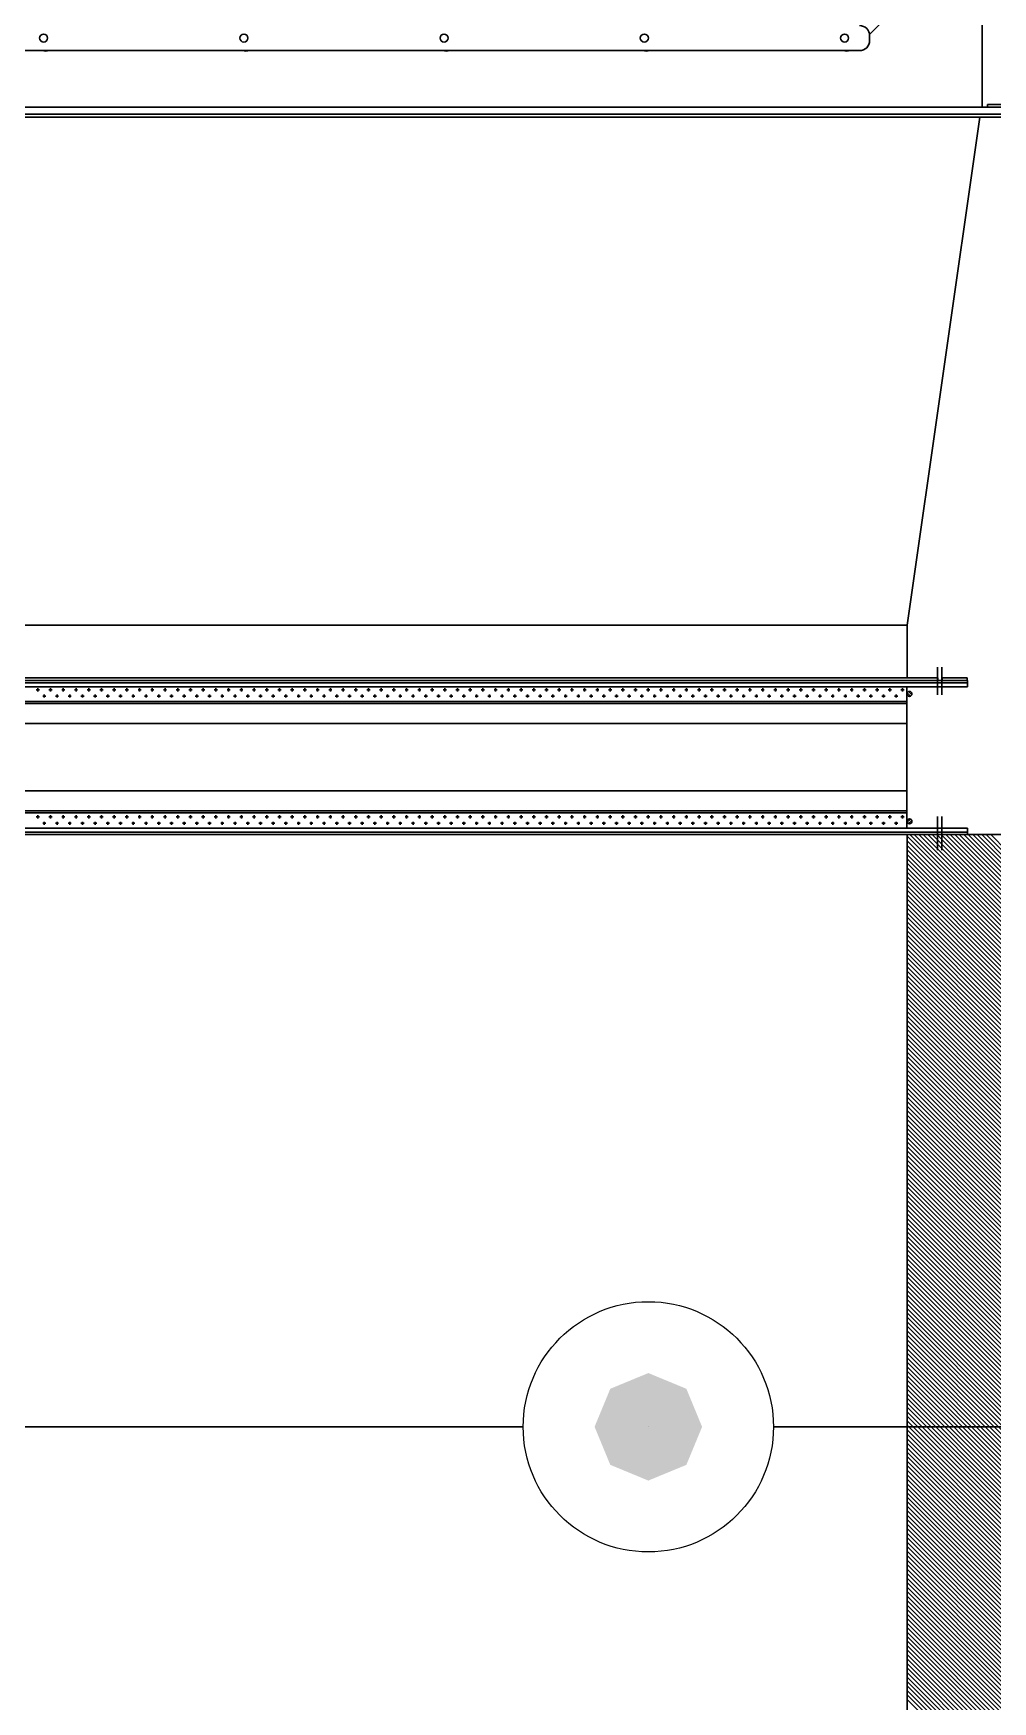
# Model space of a CAD drawing. Header units: millimetres. Extents: x -379292 to 1221486, y 92049 to 447512.
# Drawn here: x 372813 to 373771, y 212326 to 213993 of the extents above; entities that cross this region are included whole.
import ezdxf
from ezdxf.enums import TextEntityAlignment as Align

# ---------------------------------------------------------------- set-up
doc = ezdxf.new("R2010")
doc.units = ezdxf.units.MM
for name, color, linetype in [('-M-YNGN-SPR-YUK', 7, 'Continuous'), ('-M-YNGN-ZON4-SPR-', 7, 'Continuous'), ('05_WALL', 3, 'Continuous')]:
    doc.layers.add(name, color=color, linetype=linetype)
for name, color, linetype, lineweight in [('-M-YNGN-ZON4', 3, 'SP', 30), ('_Systemair', 3, 'Continuous', 30), ('_Systemair Ventilation Equipments', 7, 'Continuous', 30)]:
    doc.layers.add(name, color=color, linetype=linetype, lineweight=lineweight)
doc.styles.add('CIZGI', font='tahoma.ttf', dxfattribs={"width": 0.8, "oblique": 20})
doc.styles.add('SPR-NOT', font='romans.shx')
doc.linetypes.add('SP', pattern='A,2,-0.1,["SP",CIZGI,S=0.14,R=0.2,X=0,Y=-0.07],-0.255', length=2.355)

# ---------------------------------------------------------------- blocks, each defined once
blk = doc.blocks.new('GFL 1250')
at = {"layer": '_Systemair Ventilation Equipments', "color": 8}
for p, q in [((12063.17, 3614.68), (12063.17, 3745.78)), ((12063.42, 3614.68), (12063.42, 3745.78)), ((12057.92, 3617.73), (12057.92, 3742.73)), ((12063.22, 3617.73), (12057.92, 3617.73)), ((12063.42, 3614.68), (12063.17, 3614.68)), ((12063.17, 3611.73), (12063.17, 3614.23)), ((12063.42, 3614.23), (12063.17, 3614.23)), ((12063.42, 3611.73), (12063.42, 3614.23)), ((12063.42, 3611.73), (12063.17, 3611.73)), ((12063.42, 3611.73), (12063.17, 3611.73))]:
    blk.add_line(p, q, dxfattribs=at)
blk = doc.blocks.new('RSA 1250')
at = {"layer": '_Systemair Ventilation Equipments', "color": 8}
for p, q in [((12103.56, 3752.73), (12103.56, 3607.73)), ((12103.56, 3607.73), (12103.56, 3617.73)), ((12103.56, 3617.73), (12228.56, 3617.73)), ((12113.74, 3607.73), (12103.74, 3617.73)), ((12114.19, 3607.73), (12104.19, 3617.73)), ((12114.64, 3607.73), (12104.64, 3617.73)), ((12115.09, 3607.73), (12105.09, 3617.73)), ((12115.54, 3607.73), (12105.54, 3617.73)), ((12115.99, 3607.73), (12105.99, 3617.73)), ((12116.43, 3607.73), (12106.43, 3617.73)), ((12116.88, 3607.73), (12106.88, 3617.73)), ((12117.33, 3607.73), (12107.33, 3617.73)), ((12117.78, 3607.73), (12107.78, 3617.73)), ((12118.23, 3607.73), (12108.23, 3617.73)), ((12118.68, 3607.73), (12108.68, 3617.73)), ((12119.13, 3607.73), (12109.13, 3617.73)), ((12119.58, 3607.73), (12109.58, 3617.73)), ((12120.03, 3607.73), (12110.03, 3617.73)), ((12120.48, 3607.73), (12110.48, 3617.73)), ((12120.92, 3607.73), (12110.92, 3617.73)), ((12121.37, 3607.73), (12111.37, 3617.73)), ((12121.82, 3607.73), (12111.82, 3617.73)), ((12122.27, 3607.73), (12112.27, 3617.73)), ((12122.72, 3607.73), (12112.72, 3617.73)), ((12123.17, 3607.73), (12113.17, 3617.73)), ((12123.62, 3607.73), (12113.62, 3617.73)), ((12124.07, 3607.73), (12114.07, 3617.73)), ((12124.52, 3607.73), (12114.52, 3617.73)), ((12124.97, 3607.73), (12114.97, 3617.73)), ((12125.41, 3607.73), (12115.41, 3617.73)), ((12125.86, 3607.73), (12115.86, 3617.73)), ((12126.31, 3607.73), (12116.31, 3617.73)), ((12126.76, 3607.73), (12116.76, 3617.73)), ((12127.21, 3607.73), (12117.21, 3617.73)), ((12127.66, 3607.73), (12117.66, 3617.73)), ((12128.11, 3607.73), (12118.11, 3617.73)), ((12128.56, 3607.73), (12118.56, 3617.73)), ((12129.01, 3607.73), (12119.01, 3617.73)), ((12129.46, 3607.73), (12119.46, 3617.73)), ((12129.9, 3607.73), (12119.9, 3617.73)), ((12130.35, 3607.73), (12120.35, 3617.73)), ((12130.8, 3607.73), (12120.8, 3617.73)), ((12131.25, 3607.73), (12121.25, 3617.73)), ((12131.7, 3607.73), (12121.7, 3617.73)), ((12132.15, 3607.73), (12122.15, 3617.73)), ((12132.6, 3607.73), (12122.6, 3617.73)), ((12133.05, 3607.73), (12123.05, 3617.73)), ((12133.5, 3607.73), (12123.5, 3617.73)), ((12133.95, 3607.73), (12123.95, 3617.73)), ((12134.39, 3607.73), (12124.39, 3617.73)), ((12134.84, 3607.73), (12124.84, 3617.73)), ((12135.29, 3607.73), (12125.29, 3617.73)), ((12135.74, 3607.73), (12125.74, 3617.73)), ((12136.19, 3607.73), (12126.19, 3617.73)), ((12136.64, 3607.73), (12126.64, 3617.73)), ((12137.09, 3607.73), (12127.09, 3617.73)), ((12137.54, 3607.73), (12127.54, 3617.73)), ((12137.99, 3607.73), (12127.99, 3617.73)), ((12138.44, 3607.73), (12128.44, 3617.73)), ((12138.88, 3607.73), (12128.88, 3617.73)), ((12139.33, 3607.73), (12129.33, 3617.73)), ((12139.78, 3607.73), (12129.78, 3617.73)), ((12140.23, 3607.73), (12130.23, 3617.73)), ((12140.68, 3607.73), (12130.68, 3617.73)), ((12141.13, 3607.73), (12131.13, 3617.73)), ((12141.58, 3607.73), (12131.58, 3617.73)), ((12142.03, 3607.73), (12132.03, 3617.73)), ((12142.48, 3607.73), (12132.48, 3617.73)), ((12142.93, 3607.73), (12132.93, 3617.73)), ((12143.37, 3607.73), (12133.37, 3617.73)), ((12143.82, 3607.73), (12133.82, 3617.73)), ((12144.27, 3607.73), (12134.27, 3617.73)), ((12144.72, 3607.73), (12134.72, 3617.73)), ((12145.17, 3607.73), (12135.17, 3617.73)), ((12145.62, 3607.73), (12135.62, 3617.73)), ((12146.07, 3607.73), (12136.07, 3617.73)), ((12146.52, 3607.73), (12136.52, 3617.73)), ((12146.97, 3607.73), (12136.97, 3617.73)), ((12147.42, 3607.73), (12137.42, 3617.73)), ((12147.87, 3607.73), (12137.87, 3617.73)), ((12148.31, 3607.73), (12138.31, 3617.73)), ((12148.76, 3607.73), (12138.76, 3617.73)), ((12149.21, 3607.73), (12139.21, 3617.73)), ((12149.66, 3607.73), (12139.66, 3617.73)), ((12150.11, 3607.73), (12140.11, 3617.73)), ((12150.56, 3607.73), (12140.56, 3617.73)), ((12151.01, 3607.73), (12141.01, 3617.73)), ((12151.46, 3607.73), (12141.46, 3617.73)), ((12151.91, 3607.73), (12141.91, 3617.73)), ((12152.36, 3607.73), (12142.36, 3617.73)), ((12152.8, 3607.73), (12142.8, 3617.73)), ((12153.25, 3607.73), (12143.25, 3617.73)), ((12153.7, 3607.73), (12143.7, 3617.73)), ((12154.15, 3607.73), (12144.15, 3617.73)), ((12154.6, 3607.73), (12144.6, 3617.73)), ((12155.05, 3607.73), (12145.05, 3617.73)), ((12155.5, 3607.73), (12145.5, 3617.73)), ((12155.95, 3607.73), (12145.95, 3617.73)), ((12156.4, 3607.73), (12146.4, 3617.73)), ((12156.85, 3607.73), (12146.85, 3617.73)), ((12157.29, 3607.73), (12147.29, 3617.73)), ((12157.74, 3607.73), (12147.74, 3617.73)), ((12158.19, 3607.73), (12148.19, 3617.73)), ((12158.64, 3607.73), (12148.64, 3617.73)), ((12159.09, 3607.73), (12149.09, 3617.73)), ((12159.54, 3607.73), (12149.54, 3617.73)), ((12159.99, 3607.73), (12149.99, 3617.73)), ((12160.44, 3607.73), (12150.44, 3617.73)), ((12160.89, 3607.73), (12150.89, 3617.73)), ((12161.34, 3607.73), (12151.34, 3617.73)), ((12161.78, 3607.73), (12151.78, 3617.73)), ((12162.23, 3607.73), (12152.23, 3617.73)), ((12162.68, 3607.73), (12152.68, 3617.73)), ((12163.13, 3607.73), (12153.13, 3617.73)), ((12163.58, 3607.73), (12153.58, 3617.73)), ((12164.03, 3607.73), (12154.03, 3617.73)), ((12164.48, 3607.73), (12154.48, 3617.73)), ((12164.93, 3607.73), (12154.93, 3617.73)), ((12165.38, 3607.73), (12155.38, 3617.73)), ((12165.83, 3607.73), (12155.83, 3617.73)), ((12166.27, 3607.73), (12156.27, 3617.73)), ((12166.72, 3607.73), (12156.72, 3617.73)), ((12167.17, 3607.73), (12157.17, 3617.73)), ((12167.62, 3607.73), (12157.62, 3617.73)), ((12168.07, 3607.73), (12158.07, 3617.73)), ((12168.52, 3607.73), (12158.52, 3617.73)), ((12168.97, 3607.73), (12158.97, 3617.73)), ((12169.42, 3607.73), (12159.42, 3617.73)), ((12169.87, 3607.73), (12159.87, 3617.73)), ((12170.32, 3607.73), (12160.32, 3617.73)), ((12170.76, 3607.73), (12160.76, 3617.73)), ((12171.21, 3607.73), (12161.21, 3617.73)), ((12171.66, 3607.73), (12161.66, 3617.73)), ((12172.11, 3607.73), (12162.11, 3617.73)), ((12172.56, 3607.73), (12162.56, 3617.73)), ((12173.01, 3607.73), (12163.01, 3617.73)), ((12173.46, 3607.73), (12163.46, 3617.73)), ((12173.91, 3607.73), (12163.91, 3617.73)), ((12174.36, 3607.73), (12164.36, 3617.73)), ((12174.81, 3607.73), (12164.81, 3617.73)), ((12175.25, 3607.73), (12165.25, 3617.73)), ((12175.7, 3607.73), (12165.7, 3617.73)), ((12176.15, 3607.73), (12166.15, 3617.73)), ((12176.6, 3607.73), (12166.6, 3617.73)), ((12177.05, 3607.73), (12167.05, 3617.73)), ((12177.5, 3607.73), (12167.5, 3617.73)), ((12177.95, 3607.73), (12167.95, 3617.73)), ((12178.4, 3607.73), (12168.4, 3617.73)), ((12178.85, 3607.73), (12168.85, 3617.73)), ((12179.3, 3607.73), (12169.3, 3617.73)), ((12179.74, 3607.73), (12169.74, 3617.73)), ((12180.19, 3607.73), (12170.19, 3617.73)), ((12180.64, 3607.73), (12170.64, 3617.73)), ((12181.09, 3607.73), (12171.09, 3617.73)), ((12181.54, 3607.73), (12171.54, 3617.73)), ((12181.99, 3607.73), (12171.99, 3617.73)), ((12182.44, 3607.73), (12172.44, 3617.73)), ((12182.89, 3607.73), (12172.89, 3617.73)), ((12183.34, 3607.73), (12173.34, 3617.73)), ((12183.79, 3607.73), (12173.79, 3617.73)), ((12184.24, 3607.73), (12174.24, 3617.73)), ((12184.68, 3607.73), (12174.68, 3617.73)), ((12185.13, 3607.73), (12175.13, 3617.73)), ((12185.58, 3607.73), (12175.58, 3617.73)), ((12186.03, 3607.73), (12176.03, 3617.73)), ((12186.48, 3607.73), (12176.48, 3617.73)), ((12186.93, 3607.73), (12176.93, 3617.73)), ((12187.38, 3607.73), (12177.38, 3617.73)), ((12187.83, 3607.73), (12177.83, 3617.73)), ((12188.28, 3607.73), (12178.28, 3617.73)), ((12188.73, 3607.73), (12178.73, 3617.73)), ((12189.17, 3607.73), (12179.17, 3617.73)), ((12189.62, 3607.73), (12179.62, 3617.73)), ((12190.07, 3607.73), (12180.07, 3617.73)), ((12190.52, 3607.73), (12180.52, 3617.73)), ((12190.97, 3607.73), (12180.97, 3617.73)), ((12191.42, 3607.73), (12181.42, 3617.73)), ((12191.87, 3607.73), (12181.87, 3617.73)), ((12192.32, 3607.73), (12182.32, 3617.73)), ((12192.77, 3607.73), (12182.77, 3617.73)), ((12193.22, 3607.73), (12183.22, 3617.73)), ((12193.66, 3607.73), (12183.66, 3617.73)), ((12194.11, 3607.73), (12184.11, 3617.73)), ((12194.56, 3607.73), (12184.56, 3617.73)), ((12195.01, 3607.73), (12185.01, 3617.73)), ((12195.46, 3607.73), (12185.46, 3617.73)), ((12195.91, 3607.73), (12185.91, 3617.73)), ((12196.36, 3607.73), (12186.36, 3617.73)), ((12196.81, 3607.73), (12186.81, 3617.73)), ((12197.26, 3607.73), (12187.26, 3617.73)), ((12197.71, 3607.73), (12187.71, 3617.73)), ((12198.15, 3607.73), (12188.15, 3617.73)), ((12198.6, 3607.73), (12188.6, 3617.73)), ((12199.05, 3607.73), (12189.05, 3617.73)), ((12199.5, 3607.73), (12189.5, 3617.73)), ((12199.95, 3607.73), (12189.95, 3617.73)), ((12113.29, 3607.73), (12103.56, 3617.47)), ((12112.84, 3607.73), (12103.56, 3617.02)), ((12112.39, 3607.73), (12103.56, 3616.57)), ((12111.94, 3607.73), (12103.56, 3616.12)), ((12111.5, 3607.73), (12103.56, 3615.67)), ((12111.05, 3607.73), (12103.56, 3615.22)), ((12110.6, 3607.73), (12103.56, 3614.77)), ((12110.15, 3607.73), (12103.56, 3614.32)), ((12109.7, 3607.73), (12103.56, 3613.87)), ((12109.25, 3607.73), (12103.56, 3613.42)), ((12108.8, 3607.73), (12103.56, 3612.98)), ((12108.35, 3607.73), (12103.56, 3612.53)), ((12107.9, 3607.73), (12103.56, 3612.08)), ((12107.45, 3607.73), (12103.56, 3611.63)), ((12107, 3607.73), (12103.56, 3611.18)), ((12106.56, 3607.73), (12103.56, 3610.73)), ((12106.11, 3607.73), (12103.56, 3610.28)), ((12105.66, 3607.73), (12103.56, 3609.83)), ((12105.21, 3607.73), (12103.56, 3609.38))]:
    blk.add_line(p, q, dxfattribs=at)
blk = doc.blocks.new('EVH 1250')
at = {"layer": '_Systemair Ventilation Equipments', "color": 8}
for p, q in [((12307.23, 3748.71), (12307.23, 3611.71)), ((12307.48, 3748.71), (12307.48, 3611.71)), ((12307.88, 3611.71), (12307.88, 3748.71)), ((12321.98, 3611.71), (12321.98, 3748.71)), ((12322.38, 3748.71), (12322.38, 3611.71)), ((12322.63, 3748.71), (12322.63, 3611.71)), ((12309.35, 3617.75), (12309.35, 3742.75)), ((12309.55, 3617.75), (12309.55, 3742.75)), ((12311.55, 3617.75), (12311.55, 3742.75)), ((12318.28, 3617.75), (12318.28, 3742.75)), ((12320.28, 3617.75), (12320.28, 3742.75)), ((12320.48, 3617.75), (12320.48, 3742.75)), ((12308.01, 3704.55), (12308.33, 3704.55)), ((12308.17, 3704.39), (12308.17, 3704.71)), ((12309.28, 3704.55), (12309.32, 3704.55)), ((12320.71, 3704.55), (12321.03, 3704.55)), ((12320.87, 3704.39), (12320.87, 3704.71)), ((12321.98, 3704.55), (12321.99, 3704.55)), ((12308.01, 3703.28), (12308.33, 3703.28)), ((12308.17, 3703.12), (12308.17, 3703.44)), ((12308.65, 3703.91), (12308.96, 3703.91)), ((12308.65, 3702.64), (12308.96, 3702.64)), ((12308.81, 3703.75), (12308.81, 3704.07)), ((12308.81, 3702.48), (12308.81, 3702.8)), ((12309.28, 3703.28), (12309.32, 3703.28)), ((12320.71, 3703.28), (12321.03, 3703.28)), ((12320.87, 3703.12), (12320.87, 3703.44)), ((12321.35, 3703.91), (12321.66, 3703.91)), ((12321.35, 3702.64), (12321.66, 3702.64)), ((12321.51, 3703.75), (12321.51, 3704.07)), ((12321.51, 3702.48), (12321.51, 3702.8)), ((12321.98, 3703.28), (12321.99, 3703.28)), ((12308.01, 3702.01), (12308.33, 3702.01)), ((12308.17, 3701.85), (12308.17, 3702.17)), ((12308.17, 3700.58), (12308.17, 3700.9)), ((12308.65, 3701.37), (12308.96, 3701.37)), ((12308.81, 3701.21), (12308.81, 3701.53)), ((12309.28, 3702.01), (12309.32, 3702.01)), ((12320.71, 3702.01), (12321.03, 3702.01)), ((12320.87, 3701.85), (12320.87, 3702.17)), ((12320.87, 3700.58), (12320.87, 3700.9)), ((12321.35, 3701.37), (12321.66, 3701.37)), ((12321.51, 3701.21), (12321.51, 3701.53)), ((12321.98, 3702.01), (12321.99, 3702.01)), ((12308.01, 3700.74), (12308.33, 3700.74)), ((12308.01, 3699.47), (12308.33, 3699.47)), ((12308.17, 3699.31), (12308.17, 3699.63)), ((12308.65, 3700.1), (12308.96, 3700.1)), ((12308.81, 3699.94), (12308.81, 3700.26)), ((12309.28, 3700.74), (12309.32, 3700.74)), ((12309.28, 3699.47), (12309.32, 3699.47)), ((12320.71, 3700.74), (12321.03, 3700.74)), ((12320.71, 3699.47), (12321.03, 3699.47)), ((12320.87, 3699.31), (12320.87, 3699.63)), ((12321.35, 3700.1), (12321.66, 3700.1)), ((12321.51, 3699.94), (12321.51, 3700.26)), ((12321.98, 3700.74), (12321.99, 3700.74)), ((12321.98, 3699.47), (12321.99, 3699.47)), ((12308.01, 3698.2), (12308.33, 3698.2)), ((12308.17, 3698.04), (12308.17, 3698.36)), ((12308.65, 3698.83), (12308.96, 3698.83)), ((12308.65, 3697.56), (12308.96, 3697.56)), ((12308.81, 3698.67), (12308.81, 3698.99)), ((12308.81, 3697.4), (12308.81, 3697.72)), ((12309.28, 3698.2), (12309.31, 3698.2)), ((12320.71, 3698.2), (12321.03, 3698.2)), ((12320.87, 3698.04), (12320.87, 3698.36)), ((12321.35, 3698.83), (12321.66, 3698.83)), ((12321.35, 3697.56), (12321.66, 3697.56)), ((12321.51, 3698.67), (12321.51, 3698.99)), ((12321.51, 3697.4), (12321.51, 3697.72)), ((12321.98, 3698.2), (12321.99, 3698.2)), ((12308.01, 3696.93), (12308.33, 3696.93)), ((12308.17, 3696.77), (12308.17, 3697.09)), ((12308.65, 3696.29), (12308.96, 3696.29)), ((12308.81, 3696.13), (12308.81, 3696.45)), ((12309.28, 3696.93), (12309.31, 3696.93)), ((12320.71, 3696.93), (12321.03, 3696.93)), ((12320.87, 3696.77), (12320.87, 3697.09)), ((12321.35, 3696.29), (12321.66, 3696.29)), ((12321.51, 3696.13), (12321.51, 3696.45)), ((12321.98, 3696.93), (12321.99, 3696.93)), ((12308.01, 3695.66), (12308.33, 3695.66)), ((12308.01, 3694.39), (12308.33, 3694.39)), ((12308.17, 3695.5), (12308.17, 3695.82)), ((12308.17, 3694.23), (12308.17, 3694.55)), ((12308.65, 3695.02), (12308.96, 3695.02)), ((12308.81, 3694.86), (12308.81, 3695.18)), ((12309.28, 3695.66), (12309.31, 3695.66)), ((12309.28, 3694.39), (12309.31, 3694.39)), ((12320.71, 3695.66), (12321.03, 3695.66)), ((12320.71, 3694.39), (12321.03, 3694.39)), ((12320.87, 3695.5), (12320.87, 3695.82)), ((12320.87, 3694.23), (12320.87, 3694.55)), ((12321.35, 3695.02), (12321.66, 3695.02)), ((12321.51, 3694.86), (12321.51, 3695.18)), ((12321.98, 3695.66), (12322, 3695.66)), ((12321.98, 3694.39), (12322, 3694.39)), ((12308.01, 3693.12), (12308.33, 3693.12)), ((12308.17, 3692.96), (12308.17, 3693.28)), ((12308.65, 3693.75), (12308.96, 3693.75)), ((12308.81, 3693.59), (12308.81, 3693.91)), ((12308.81, 3692.32), (12308.81, 3692.64)), ((12309.28, 3693.12), (12309.31, 3693.12)), ((12320.71, 3693.12), (12321.03, 3693.12)), ((12320.87, 3692.96), (12320.87, 3693.28)), ((12321.35, 3693.75), (12321.66, 3693.75)), ((12321.51, 3693.59), (12321.51, 3693.91)), ((12321.51, 3692.32), (12321.51, 3692.64)), ((12321.98, 3693.12), (12322, 3693.12)), ((12308.01, 3691.85), (12308.33, 3691.85)), ((12308.17, 3691.69), (12308.17, 3692.01)), ((12308.65, 3692.48), (12308.96, 3692.48)), ((12308.65, 3691.21), (12308.96, 3691.21)), ((12308.81, 3691.05), (12308.81, 3691.37)), ((12309.28, 3691.85), (12309.31, 3691.85)), ((12320.71, 3691.85), (12321.03, 3691.85)), ((12320.87, 3691.69), (12320.87, 3692.01)), ((12321.35, 3692.48), (12321.66, 3692.48)), ((12321.35, 3691.21), (12321.66, 3691.21)), ((12321.51, 3691.05), (12321.51, 3691.37)), ((12321.98, 3691.85), (12322, 3691.85)), ((12308.01, 3690.58), (12308.33, 3690.58)), ((12308.01, 3689.31), (12308.33, 3689.31)), ((12308.17, 3690.42), (12308.17, 3690.74)), ((12308.17, 3689.15), (12308.17, 3689.47)), ((12308.65, 3689.94), (12308.96, 3689.94)), ((12308.81, 3689.78), (12308.81, 3690.1)), ((12309.28, 3690.58), (12309.31, 3690.58)), ((12309.28, 3689.31), (12309.31, 3689.31)), ((12320.71, 3690.58), (12321.03, 3690.58)), ((12320.71, 3689.31), (12321.03, 3689.31)), ((12320.87, 3690.42), (12320.87, 3690.74)), ((12320.87, 3689.15), (12320.87, 3689.47)), ((12321.35, 3689.94), (12321.66, 3689.94)), ((12321.51, 3689.78), (12321.51, 3690.1)), ((12321.98, 3690.58), (12322, 3690.58)), ((12321.98, 3689.31), (12322, 3689.31)), ((12308.01, 3688.04), (12308.33, 3688.04)), ((12308.17, 3687.88), (12308.17, 3688.2)), ((12308.65, 3688.67), (12308.96, 3688.67)), ((12308.81, 3688.51), (12308.81, 3688.83)), ((12308.81, 3687.24), (12308.81, 3687.56)), ((12309.28, 3688.04), (12309.31, 3688.04)), ((12320.71, 3688.04), (12321.03, 3688.04)), ((12320.87, 3687.88), (12320.87, 3688.2)), ((12321.35, 3688.67), (12321.66, 3688.67)), ((12321.51, 3688.51), (12321.51, 3688.83)), ((12321.51, 3687.24), (12321.51, 3687.56)), ((12321.98, 3688.04), (12322, 3688.04)), ((12308.01, 3686.77), (12308.33, 3686.77)), ((12308.17, 3686.61), (12308.17, 3686.93)), ((12308.65, 3687.4), (12308.96, 3687.4)), ((12308.65, 3686.13), (12308.96, 3686.13)), ((12308.81, 3685.97), (12308.81, 3686.29)), ((12309.28, 3686.77), (12309.31, 3686.77)), ((12320.71, 3686.77), (12321.03, 3686.77)), ((12320.87, 3686.61), (12320.87, 3686.93)), ((12321.35, 3687.4), (12321.66, 3687.4)), ((12321.35, 3686.13), (12321.66, 3686.13)), ((12321.51, 3685.97), (12321.51, 3686.29)), ((12321.98, 3686.77), (12322, 3686.77)), ((12308.01, 3685.5), (12308.33, 3685.5)), ((12308.01, 3684.23), (12308.33, 3684.23)), ((12308.17, 3685.34), (12308.17, 3685.66)), ((12308.17, 3684.07), (12308.17, 3684.39)), ((12308.65, 3684.86), (12308.96, 3684.86)), ((12308.81, 3684.7), (12308.81, 3685.02)), ((12309.28, 3685.5), (12309.3, 3685.5)), ((12309.28, 3684.23), (12309.3, 3684.23)), ((12320.71, 3685.5), (12321.03, 3685.5)), ((12320.71, 3684.23), (12321.03, 3684.23)), ((12320.87, 3685.34), (12320.87, 3685.66)), ((12320.87, 3684.07), (12320.87, 3684.39)), ((12321.35, 3684.86), (12321.66, 3684.86)), ((12321.51, 3684.7), (12321.51, 3685.02)), ((12321.98, 3685.5), (12322, 3685.5)), ((12321.98, 3684.23), (12322, 3684.23)), ((12308.01, 3682.96), (12308.33, 3682.96)), ((12308.17, 3682.8), (12308.17, 3683.12)), ((12308.65, 3683.59), (12308.96, 3683.59)), ((12308.81, 3683.43), (12308.81, 3683.75)), ((12309.28, 3682.96), (12309.3, 3682.96)), ((12320.71, 3682.96), (12321.03, 3682.96)), ((12320.87, 3682.8), (12320.87, 3683.12)), ((12321.35, 3683.59), (12321.66, 3683.59)), ((12321.51, 3683.43), (12321.51, 3683.75)), ((12321.98, 3682.96), (12322, 3682.96)), ((12308.01, 3681.69), (12308.33, 3681.69)), ((12308.17, 3681.53), (12308.17, 3681.85)), ((12308.65, 3682.32), (12308.96, 3682.32)), ((12308.65, 3681.05), (12308.96, 3681.05)), ((12308.81, 3682.16), (12308.81, 3682.48)), ((12308.81, 3680.89), (12308.81, 3681.21)), ((12309.28, 3681.69), (12309.3, 3681.69)), ((12320.71, 3681.69), (12321.03, 3681.69)), ((12320.87, 3681.53), (12320.87, 3681.85)), ((12321.35, 3682.32), (12321.66, 3682.32)), ((12321.35, 3681.05), (12321.66, 3681.05)), ((12321.51, 3682.16), (12321.51, 3682.48)), ((12321.51, 3680.89), (12321.51, 3681.21)), ((12321.98, 3681.69), (12322, 3681.69)), ((12308.01, 3680.42), (12308.33, 3680.42)), ((12308.17, 3680.26), (12308.17, 3680.58)), ((12308.17, 3678.99), (12308.17, 3679.31)), ((12308.65, 3679.78), (12308.96, 3679.78)), ((12308.81, 3679.62), (12308.81, 3679.94)), ((12309.28, 3680.42), (12309.3, 3680.42)), ((12320.71, 3680.42), (12321.03, 3680.42)), ((12320.87, 3680.26), (12320.87, 3680.58)), ((12320.87, 3678.99), (12320.87, 3679.31)), ((12321.35, 3679.78), (12321.66, 3679.78)), ((12321.51, 3679.62), (12321.51, 3679.94)), ((12321.98, 3680.42), (12322, 3680.42)), ((12308.01, 3679.15), (12308.33, 3679.15)), ((12308.01, 3677.88), (12308.33, 3677.88)), ((12308.17, 3677.72), (12308.17, 3678.04)), ((12308.65, 3678.51), (12308.96, 3678.51)), ((12308.81, 3678.35), (12308.81, 3678.67)), ((12309.28, 3679.15), (12309.3, 3679.15)), ((12309.28, 3677.88), (12309.3, 3677.88)), ((12320.71, 3679.15), (12321.03, 3679.15)), ((12320.71, 3677.88), (12321.03, 3677.88)), ((12320.87, 3677.72), (12320.87, 3678.04)), ((12321.35, 3678.51), (12321.66, 3678.51)), ((12321.51, 3678.35), (12321.51, 3678.67)), ((12321.98, 3679.15), (12322, 3679.15)), ((12321.98, 3677.88), (12322, 3677.88)), ((12308.01, 3676.61), (12308.33, 3676.61)), ((12308.17, 3676.45), (12308.17, 3676.77)), ((12308.65, 3677.24), (12308.96, 3677.24)), ((12308.65, 3675.97), (12308.96, 3675.97)), ((12308.81, 3677.08), (12308.81, 3677.4)), ((12308.81, 3675.81), (12308.81, 3676.13)), ((12309.28, 3676.61), (12309.3, 3676.61)), ((12320.71, 3676.61), (12321.03, 3676.61)), ((12320.87, 3676.45), (12320.87, 3676.77)), ((12321.35, 3677.24), (12321.66, 3677.24)), ((12321.35, 3675.97), (12321.66, 3675.97)), ((12321.51, 3677.08), (12321.51, 3677.4)), ((12321.51, 3675.81), (12321.51, 3676.13)), ((12321.98, 3676.61), (12322, 3676.61)), ((12308.01, 3675.34), (12308.33, 3675.34)), ((12308.17, 3675.18), (12308.17, 3675.5)), ((12308.17, 3673.91), (12308.17, 3674.23)), ((12308.65, 3674.7), (12308.96, 3674.7)), ((12308.81, 3674.54), (12308.81, 3674.86)), ((12309.28, 3675.34), (12309.3, 3675.34)), ((12320.71, 3675.34), (12321.03, 3675.34)), ((12320.87, 3675.18), (12320.87, 3675.5)), ((12320.87, 3673.91), (12320.87, 3674.23)), ((12321.35, 3674.7), (12321.66, 3674.7)), ((12321.51, 3674.54), (12321.51, 3674.86)), ((12321.98, 3675.34), (12322, 3675.34)), ((12308.01, 3674.07), (12308.33, 3674.07)), ((12308.01, 3672.8), (12308.33, 3672.8)), ((12308.17, 3672.64), (12308.17, 3672.96)), ((12308.65, 3673.43), (12308.96, 3673.43)), ((12308.81, 3673.27), (12308.81, 3673.59)), ((12309.28, 3674.07), (12309.31, 3674.07)), ((12309.28, 3672.8), (12309.31, 3672.8)), ((12320.71, 3674.07), (12321.03, 3674.07)), ((12320.71, 3672.8), (12321.03, 3672.8)), ((12320.87, 3672.64), (12320.87, 3672.96)), ((12321.35, 3673.43), (12321.66, 3673.43)), ((12321.51, 3673.27), (12321.51, 3673.59)), ((12321.98, 3674.07), (12322, 3674.07)), ((12321.98, 3672.8), (12322, 3672.8)), ((12308.01, 3671.53), (12308.33, 3671.53)), ((12308.17, 3671.37), (12308.17, 3671.69)), ((12308.65, 3672.16), (12308.96, 3672.16)), ((12308.65, 3670.89), (12308.96, 3670.89)), ((12308.81, 3672), (12308.81, 3672.32)), ((12308.81, 3670.73), (12308.81, 3671.05)), ((12309.28, 3671.53), (12309.31, 3671.53)), ((12320.71, 3671.53), (12321.03, 3671.53)), ((12320.87, 3671.37), (12320.87, 3671.69)), ((12321.35, 3672.16), (12321.66, 3672.16)), ((12321.35, 3670.89), (12321.66, 3670.89)), ((12321.51, 3672), (12321.51, 3672.32)), ((12321.51, 3670.73), (12321.51, 3671.05)), ((12321.98, 3671.53), (12322, 3671.53)), ((12308.01, 3670.26), (12308.33, 3670.26)), ((12308.17, 3670.1), (12308.17, 3670.42)), ((12308.65, 3669.62), (12308.96, 3669.62)), ((12308.81, 3669.46), (12308.81, 3669.78)), ((12309.28, 3670.26), (12309.31, 3670.26)), ((12320.71, 3670.26), (12321.03, 3670.26)), ((12320.87, 3670.1), (12320.87, 3670.42)), ((12321.35, 3669.62), (12321.66, 3669.62)), ((12321.51, 3669.46), (12321.51, 3669.78)), ((12321.98, 3670.26), (12322, 3670.26)), ((12308.01, 3668.99), (12308.33, 3668.99)), ((12308.01, 3667.72), (12308.33, 3667.72)), ((12308.17, 3668.83), (12308.17, 3669.15)), ((12308.17, 3667.56), (12308.17, 3667.88)), ((12308.65, 3668.35), (12308.96, 3668.35)), ((12308.81, 3668.19), (12308.81, 3668.51)), ((12309.28, 3668.99), (12309.31, 3668.99)), ((12309.28, 3667.72), (12309.31, 3667.72)), ((12320.71, 3668.99), (12321.03, 3668.99)), ((12320.71, 3667.72), (12321.03, 3667.72)), ((12320.87, 3668.83), (12320.87, 3669.15)), ((12320.87, 3667.56), (12320.87, 3667.88)), ((12321.35, 3668.35), (12321.66, 3668.35)), ((12321.51, 3668.19), (12321.51, 3668.51)), ((12321.98, 3668.99), (12322, 3668.99)), ((12321.98, 3667.72), (12322, 3667.72)), ((12308.01, 3666.45), (12308.33, 3666.45)), ((12308.17, 3666.29), (12308.17, 3666.61)), ((12308.65, 3667.08), (12308.96, 3667.08)), ((12308.81, 3666.92), (12308.81, 3667.24)), ((12308.81, 3665.65), (12308.81, 3665.97)), ((12309.28, 3666.45), (12309.31, 3666.45)), ((12320.71, 3666.45), (12321.03, 3666.45)), ((12320.87, 3666.29), (12320.87, 3666.61)), ((12321.35, 3667.08), (12321.66, 3667.08)), ((12321.51, 3666.92), (12321.51, 3667.24)), ((12321.51, 3665.65), (12321.51, 3665.97)), ((12321.98, 3666.45), (12322, 3666.45)), ((12308.01, 3665.18), (12308.33, 3665.18)), ((12308.17, 3665.02), (12308.17, 3665.34)), ((12308.65, 3665.81), (12308.96, 3665.81)), ((12308.65, 3664.54), (12308.96, 3664.54)), ((12308.81, 3664.38), (12308.81, 3664.7)), ((12309.28, 3665.18), (12309.31, 3665.18)), ((12320.71, 3665.18), (12321.03, 3665.18)), ((12320.87, 3665.02), (12320.87, 3665.34)), ((12321.35, 3665.81), (12321.66, 3665.81)), ((12321.35, 3664.54), (12321.66, 3664.54)), ((12321.51, 3664.38), (12321.51, 3664.7)), ((12321.98, 3665.18), (12322, 3665.18)), ((12308.01, 3663.91), (12308.33, 3663.91)), ((12308.01, 3662.64), (12308.33, 3662.64)), ((12308.17, 3663.75), (12308.17, 3664.07)), ((12308.17, 3662.48), (12308.17, 3662.8)), ((12308.65, 3663.27), (12308.96, 3663.27)), ((12308.81, 3663.11), (12308.81, 3663.43)), ((12309.28, 3663.91), (12309.31, 3663.91)), ((12309.28, 3662.64), (12309.31, 3662.64)), ((12320.71, 3663.91), (12321.03, 3663.91)), ((12320.71, 3662.64), (12321.03, 3662.64)), ((12320.87, 3663.75), (12320.87, 3664.07)), ((12320.87, 3662.48), (12320.87, 3662.8)), ((12321.35, 3663.27), (12321.66, 3663.27)), ((12321.51, 3663.11), (12321.51, 3663.43)), ((12321.98, 3663.91), (12321.99, 3663.91)), ((12321.98, 3662.64), (12321.99, 3662.64)), ((12308.01, 3661.37), (12308.33, 3661.37)), ((12308.17, 3661.21), (12308.17, 3661.53)), ((12308.65, 3662), (12308.96, 3662)), ((12308.81, 3661.84), (12308.81, 3662.16)), ((12308.81, 3660.57), (12308.81, 3660.89)), ((12309.28, 3661.37), (12309.32, 3661.37)), ((12320.71, 3661.37), (12321.03, 3661.37)), ((12320.87, 3661.21), (12320.87, 3661.53)), ((12321.35, 3662), (12321.66, 3662)), ((12321.51, 3661.84), (12321.51, 3662.16)), ((12321.51, 3660.57), (12321.51, 3660.89)), ((12321.98, 3661.37), (12321.99, 3661.37)), ((12308.01, 3660.1), (12308.33, 3660.1)), ((12308.17, 3659.94), (12308.17, 3660.26)), ((12308.65, 3660.73), (12308.96, 3660.73)), ((12308.65, 3659.46), (12308.96, 3659.46)), ((12308.81, 3659.3), (12308.81, 3659.62)), ((12309.28, 3660.1), (12309.32, 3660.1)), ((12320.71, 3660.1), (12321.03, 3660.1)), ((12320.87, 3659.94), (12320.87, 3660.26)), ((12321.35, 3660.73), (12321.66, 3660.73)), ((12321.35, 3659.46), (12321.66, 3659.46)), ((12321.51, 3659.3), (12321.51, 3659.62)), ((12321.98, 3660.1), (12321.99, 3660.1)), ((12308.01, 3658.83), (12308.33, 3658.83)), ((12308.01, 3657.56), (12308.33, 3657.56)), ((12308.17, 3658.67), (12308.17, 3658.99)), ((12308.17, 3657.4), (12308.17, 3657.72)), ((12308.65, 3658.19), (12308.96, 3658.19)), ((12308.81, 3658.03), (12308.81, 3658.35)), ((12309.28, 3658.83), (12309.32, 3658.83)), ((12309.28, 3657.56), (12309.32, 3657.56)), ((12320.71, 3658.83), (12321.03, 3658.83)), ((12320.71, 3657.56), (12321.03, 3657.56)), ((12320.87, 3658.67), (12320.87, 3658.99)), ((12320.87, 3657.4), (12320.87, 3657.72)), ((12321.35, 3658.19), (12321.66, 3658.19)), ((12321.51, 3658.03), (12321.51, 3658.35)), ((12321.98, 3658.83), (12321.99, 3658.83)), ((12321.98, 3657.56), (12321.99, 3657.56)), ((12308.01, 3656.29), (12308.33, 3656.29)), ((12308.17, 3656.13), (12308.17, 3656.45)), ((12308.65, 3656.92), (12308.96, 3656.92)), ((12308.81, 3656.76), (12308.81, 3657.08)), ((12309.28, 3656.29), (12309.32, 3656.29)), ((12320.71, 3656.29), (12321.03, 3656.29)), ((12320.87, 3656.13), (12320.87, 3656.45)), ((12321.35, 3656.92), (12321.66, 3656.92)), ((12321.51, 3656.76), (12321.51, 3657.08)), ((12321.98, 3656.29), (12321.99, 3656.29)), ((12308.01, 3655.02), (12308.33, 3655.02)), ((12308.17, 3654.86), (12308.17, 3655.18)), ((12308.65, 3655.65), (12308.96, 3655.65)), ((12308.65, 3654.38), (12308.96, 3654.38)), ((12308.81, 3655.49), (12308.81, 3655.81)), ((12308.81, 3654.22), (12308.81, 3654.54)), ((12309.28, 3655.02), (12309.32, 3655.02)), ((12320.71, 3655.02), (12321.03, 3655.02)), ((12320.87, 3654.86), (12320.87, 3655.18)), ((12321.35, 3655.65), (12321.66, 3655.65)), ((12321.35, 3654.38), (12321.66, 3654.38)), ((12321.51, 3655.49), (12321.51, 3655.81)), ((12321.51, 3654.22), (12321.51, 3654.54)), ((12321.98, 3655.02), (12321.99, 3655.02)), ((12308.01, 3653.75), (12308.33, 3653.75)), ((12308.17, 3653.59), (12308.17, 3653.91)), ((12308.17, 3652.32), (12308.17, 3652.64)), ((12308.65, 3653.11), (12308.96, 3653.11)), ((12308.81, 3652.95), (12308.81, 3653.27)), ((12309.28, 3653.75), (12309.32, 3653.75)), ((12320.71, 3653.75), (12321.03, 3653.75)), ((12320.87, 3653.59), (12320.87, 3653.91)), ((12320.87, 3652.32), (12320.87, 3652.64)), ((12321.35, 3653.11), (12321.66, 3653.11)), ((12321.51, 3652.95), (12321.51, 3653.27)), ((12321.98, 3653.75), (12321.99, 3653.75)), ((12308.01, 3652.48), (12308.33, 3652.48)), ((12308.01, 3651.21), (12308.33, 3651.21)), ((12308.17, 3651.05), (12308.17, 3651.37)), ((12308.65, 3651.84), (12308.96, 3651.84)), ((12308.81, 3651.68), (12308.81, 3652)), ((12309.28, 3652.48), (12309.32, 3652.48)), ((12309.28, 3651.21), (12309.32, 3651.21)), ((12320.71, 3652.48), (12321.03, 3652.48)), ((12320.71, 3651.21), (12321.03, 3651.21)), ((12320.87, 3651.05), (12320.87, 3651.37)), ((12321.35, 3651.84), (12321.66, 3651.84)), ((12321.51, 3651.68), (12321.51, 3652)), ((12321.98, 3652.48), (12321.99, 3652.48)), ((12321.98, 3651.21), (12321.99, 3651.21)), ((12308.01, 3649.94), (12308.33, 3649.94)), ((12308.17, 3649.78), (12308.17, 3650.1)), ((12308.65, 3650.57), (12308.96, 3650.57)), ((12308.65, 3649.3), (12308.96, 3649.3)), ((12308.81, 3650.41), (12308.81, 3650.73)), ((12308.81, 3649.14), (12308.81, 3649.46)), ((12309.28, 3649.94), (12309.32, 3649.94)), ((12320.71, 3649.94), (12321.03, 3649.94)), ((12320.87, 3649.78), (12320.87, 3650.1)), ((12321.35, 3650.57), (12321.66, 3650.57)), ((12321.35, 3649.3), (12321.66, 3649.3)), ((12321.51, 3650.41), (12321.51, 3650.73)), ((12321.51, 3649.14), (12321.51, 3649.46)), ((12321.98, 3649.94), (12321.99, 3649.94)), ((12308.01, 3648.67), (12308.33, 3648.67)), ((12308.17, 3648.51), (12308.17, 3648.83)), ((12308.65, 3648.03), (12308.96, 3648.03)), ((12308.81, 3647.87), (12308.81, 3648.19)), ((12309.28, 3648.67), (12309.33, 3648.67)), ((12320.71, 3648.67), (12321.03, 3648.67)), ((12320.87, 3648.51), (12320.87, 3648.83)), ((12321.35, 3648.03), (12321.66, 3648.03)), ((12321.51, 3647.87), (12321.51, 3648.19)), ((12321.98, 3648.67), (12321.99, 3648.67)), ((12308.01, 3647.4), (12308.33, 3647.4)), ((12308.01, 3646.13), (12308.33, 3646.13)), ((12308.17, 3647.24), (12308.17, 3647.56)), ((12308.17, 3645.97), (12308.17, 3646.29)), ((12308.65, 3646.76), (12308.96, 3646.76)), ((12308.81, 3646.6), (12308.81, 3646.92)), ((12309.28, 3647.4), (12309.33, 3647.4)), ((12309.28, 3646.13), (12309.33, 3646.13)), ((12320.71, 3647.4), (12321.03, 3647.4)), ((12320.71, 3646.13), (12321.03, 3646.13)), ((12320.87, 3647.24), (12320.87, 3647.56)), ((12320.87, 3645.97), (12320.87, 3646.29)), ((12321.35, 3646.76), (12321.66, 3646.76)), ((12321.51, 3646.6), (12321.51, 3646.92)), ((12321.98, 3647.4), (12321.99, 3647.4)), ((12321.98, 3646.13), (12321.99, 3646.13)), ((12308.01, 3644.86), (12308.33, 3644.86)), ((12308.17, 3644.7), (12308.17, 3645.02)), ((12308.65, 3645.49), (12308.96, 3645.49)), ((12308.81, 3645.33), (12308.81, 3645.65)), ((12308.81, 3644.06), (12308.81, 3644.38)), ((12309.28, 3644.86), (12309.33, 3644.86)), ((12320.71, 3644.86), (12321.03, 3644.86)), ((12320.87, 3644.7), (12320.87, 3645.02)), ((12321.35, 3645.49), (12321.66, 3645.49)), ((12321.51, 3645.33), (12321.51, 3645.65)), ((12321.51, 3644.06), (12321.51, 3644.38)), ((12321.98, 3644.86), (12321.99, 3644.86)), ((12308.01, 3643.59), (12308.33, 3643.59)), ((12308.17, 3643.43), (12308.17, 3643.75)), ((12308.65, 3644.22), (12308.96, 3644.22)), ((12308.65, 3642.95), (12308.96, 3642.95)), ((12308.81, 3642.79), (12308.81, 3643.11)), ((12309.28, 3643.59), (12309.33, 3643.59)), ((12320.71, 3643.59), (12321.03, 3643.59)), ((12320.87, 3643.43), (12320.87, 3643.75)), ((12321.35, 3644.22), (12321.66, 3644.22)), ((12321.35, 3642.95), (12321.66, 3642.95)), ((12321.51, 3642.79), (12321.51, 3643.11)), ((12321.98, 3643.59), (12321.99, 3643.59)), ((12308.01, 3642.32), (12308.33, 3642.32)), ((12308.01, 3641.05), (12308.33, 3641.05)), ((12308.17, 3642.16), (12308.17, 3642.48)), ((12308.17, 3640.89), (12308.17, 3641.21)), ((12308.65, 3641.68), (12308.96, 3641.68)), ((12308.81, 3641.52), (12308.81, 3641.84)), ((12309.28, 3642.32), (12309.33, 3642.32)), ((12309.28, 3641.05), (12309.33, 3641.05)), ((12320.71, 3642.32), (12321.03, 3642.32)), ((12320.71, 3641.05), (12321.03, 3641.05)), ((12320.87, 3642.16), (12320.87, 3642.48)), ((12320.87, 3640.89), (12320.87, 3641.21)), ((12321.35, 3641.68), (12321.66, 3641.68)), ((12321.51, 3641.52), (12321.51, 3641.84)), ((12321.98, 3642.32), (12321.99, 3642.32)), ((12321.98, 3641.05), (12321.99, 3641.05)), ((12308.01, 3639.78), (12308.33, 3639.78)), ((12308.17, 3639.62), (12308.17, 3639.94)), ((12308.65, 3640.41), (12308.96, 3640.41)), ((12308.81, 3640.25), (12308.81, 3640.57)), ((12308.81, 3638.98), (12308.81, 3639.3)), ((12309.28, 3639.78), (12309.33, 3639.78)), ((12320.71, 3639.78), (12321.03, 3639.78)), ((12320.87, 3639.62), (12320.87, 3639.94)), ((12321.35, 3640.41), (12321.66, 3640.41)), ((12321.51, 3640.25), (12321.51, 3640.57)), ((12321.51, 3638.98), (12321.51, 3639.3)), ((12321.98, 3639.78), (12321.99, 3639.78)), ((12308.01, 3638.51), (12308.33, 3638.51)), ((12308.17, 3638.35), (12308.17, 3638.67)), ((12308.65, 3639.14), (12308.96, 3639.14)), ((12308.65, 3637.87), (12308.96, 3637.87)), ((12308.81, 3637.71), (12308.81, 3638.03)), ((12309.28, 3638.51), (12309.33, 3638.51)), ((12320.71, 3638.51), (12321.03, 3638.51)), ((12320.87, 3638.35), (12320.87, 3638.67)), ((12321.35, 3639.14), (12321.66, 3639.14)), ((12321.35, 3637.87), (12321.66, 3637.87)), ((12321.51, 3637.71), (12321.51, 3638.03)), ((12321.98, 3638.51), (12321.99, 3638.51)), ((12308.01, 3637.24), (12308.33, 3637.24)), ((12308.01, 3635.97), (12308.33, 3635.97)), ((12308.17, 3637.08), (12308.17, 3637.4)), ((12308.17, 3635.81), (12308.17, 3636.13)), ((12308.65, 3636.6), (12308.96, 3636.6)), ((12308.81, 3636.44), (12308.81, 3636.76)), ((12309.28, 3637.24), (12309.33, 3637.24)), ((12309.28, 3635.97), (12309.34, 3635.97)), ((12320.71, 3637.24), (12321.03, 3637.24)), ((12320.71, 3635.97), (12321.03, 3635.97)), ((12320.87, 3637.08), (12320.87, 3637.4)), ((12320.87, 3635.81), (12320.87, 3636.13)), ((12321.35, 3636.6), (12321.66, 3636.6)), ((12321.51, 3636.44), (12321.51, 3636.76)), ((12321.98, 3637.24), (12321.99, 3637.24)), ((12321.98, 3635.97), (12321.99, 3635.97)), ((12308.01, 3634.7), (12308.33, 3634.7)), ((12308.17, 3634.54), (12308.17, 3634.86)), ((12308.65, 3635.33), (12308.96, 3635.33)), ((12308.81, 3635.17), (12308.81, 3635.49)), ((12309.28, 3634.7), (12309.34, 3634.7)), ((12320.71, 3634.7), (12321.03, 3634.7)), ((12320.87, 3634.54), (12320.87, 3634.86)), ((12321.35, 3635.33), (12321.66, 3635.33)), ((12321.51, 3635.17), (12321.51, 3635.49)), ((12321.98, 3634.7), (12321.98, 3634.7)), ((12308.01, 3633.43), (12308.33, 3633.43)), ((12308.17, 3633.27), (12308.17, 3633.59)), ((12308.65, 3634.06), (12308.96, 3634.06)), ((12308.65, 3632.79), (12308.96, 3632.79)), ((12308.81, 3633.9), (12308.81, 3634.22)), ((12308.81, 3632.63), (12308.81, 3632.95)), ((12309.28, 3633.43), (12309.34, 3633.43)), ((12320.71, 3633.43), (12321.03, 3633.43)), ((12320.87, 3633.27), (12320.87, 3633.59)), ((12321.35, 3634.06), (12321.66, 3634.06)), ((12321.35, 3632.79), (12321.66, 3632.79)), ((12321.51, 3633.9), (12321.51, 3634.22)), ((12321.51, 3632.63), (12321.51, 3632.95)), ((12321.98, 3633.43), (12321.98, 3633.43)), ((12308.01, 3632.16), (12308.33, 3632.16)), ((12308.17, 3632), (12308.17, 3632.32)), ((12308.17, 3630.73), (12308.17, 3631.05)), ((12308.65, 3631.52), (12308.96, 3631.52)), ((12308.81, 3631.36), (12308.81, 3631.68)), ((12309.28, 3632.16), (12309.34, 3632.16)), ((12320.71, 3632.16), (12321.03, 3632.16)), ((12320.87, 3632), (12320.87, 3632.32)), ((12320.87, 3630.73), (12320.87, 3631.05)), ((12321.35, 3631.52), (12321.66, 3631.52)), ((12321.51, 3631.36), (12321.51, 3631.68)), ((12321.98, 3632.16), (12321.98, 3632.16)), ((12308.01, 3630.89), (12308.33, 3630.89)), ((12308.01, 3629.62), (12308.33, 3629.62)), ((12308.17, 3629.46), (12308.17, 3629.78)), ((12308.65, 3630.25), (12308.96, 3630.25)), ((12308.81, 3630.09), (12308.81, 3630.41)), ((12309.28, 3630.89), (12309.34, 3630.89)), ((12309.28, 3629.62), (12309.34, 3629.62)), ((12320.71, 3630.89), (12321.03, 3630.89)), ((12320.71, 3629.62), (12321.03, 3629.62)), ((12320.87, 3629.46), (12320.87, 3629.78)), ((12321.35, 3630.25), (12321.66, 3630.25)), ((12321.51, 3630.09), (12321.51, 3630.41)), ((12321.98, 3630.89), (12321.98, 3630.89)), ((12321.98, 3629.62), (12321.98, 3629.62)), ((12308.01, 3628.35), (12308.33, 3628.35)), ((12308.17, 3628.19), (12308.17, 3628.51)), ((12308.65, 3628.98), (12308.96, 3628.98)), ((12308.65, 3627.71), (12308.96, 3627.71)), ((12308.81, 3628.82), (12308.81, 3629.14)), ((12308.81, 3627.55), (12308.81, 3627.87)), ((12309.28, 3628.35), (12309.34, 3628.35)), ((12320.71, 3628.35), (12321.03, 3628.35)), ((12320.87, 3628.19), (12320.87, 3628.51)), ((12321.35, 3628.98), (12321.66, 3628.98)), ((12321.35, 3627.71), (12321.66, 3627.71)), ((12321.51, 3628.82), (12321.51, 3629.14)), ((12321.51, 3627.55), (12321.51, 3627.87)), ((12321.98, 3628.35), (12321.98, 3628.35)), ((12308.01, 3627.08), (12308.33, 3627.08)), ((12308.17, 3626.92), (12308.17, 3627.24)), ((12308.17, 3625.65), (12308.17, 3625.97)), ((12308.65, 3626.44), (12308.96, 3626.44)), ((12308.81, 3626.28), (12308.81, 3626.6)), ((12309.28, 3627.08), (12309.34, 3627.08)), ((12320.71, 3627.08), (12321.03, 3627.08)), ((12320.87, 3626.92), (12320.87, 3627.24)), ((12320.87, 3625.65), (12320.87, 3625.97)), ((12321.35, 3626.44), (12321.66, 3626.44)), ((12321.51, 3626.28), (12321.51, 3626.6)), ((12308.01, 3625.81), (12308.33, 3625.81)), ((12308.01, 3624.54), (12308.33, 3624.54)), ((12308.17, 3624.38), (12308.17, 3624.7)), ((12308.65, 3625.17), (12308.96, 3625.17)), ((12308.81, 3625.01), (12308.81, 3625.33)), ((12309.28, 3625.81), (12309.34, 3625.81)), ((12309.28, 3624.54), (12309.35, 3624.54)), ((12320.71, 3625.81), (12321.03, 3625.81)), ((12320.71, 3624.54), (12321.03, 3624.54)), ((12320.87, 3624.38), (12320.87, 3624.7)), ((12321.35, 3625.17), (12321.66, 3625.17)), ((12321.51, 3625.01), (12321.51, 3625.33)), ((12308.01, 3623.27), (12308.33, 3623.27)), ((12308.17, 3623.11), (12308.17, 3623.43)), ((12308.65, 3623.9), (12308.96, 3623.9)), ((12308.65, 3622.63), (12308.96, 3622.63)), ((12308.81, 3623.74), (12308.81, 3624.06)), ((12308.81, 3622.47), (12308.81, 3622.79)), ((12309.28, 3623.27), (12309.35, 3623.27)), ((12320.71, 3623.27), (12321.03, 3623.27)), ((12320.87, 3623.11), (12320.87, 3623.43)), ((12321.35, 3623.9), (12321.66, 3623.9)), ((12321.35, 3622.63), (12321.66, 3622.63)), ((12321.51, 3623.74), (12321.51, 3624.06)), ((12321.51, 3622.47), (12321.51, 3622.79)), ((12308.01, 3622), (12308.33, 3622)), ((12308.17, 3621.84), (12308.17, 3622.16)), ((12308.65, 3621.36), (12308.96, 3621.36)), ((12308.81, 3621.2), (12308.81, 3621.52)), ((12309.28, 3622), (12309.35, 3622)), ((12320.71, 3622), (12321.03, 3622)), ((12320.87, 3621.84), (12320.87, 3622.16)), ((12321.35, 3621.36), (12321.66, 3621.36)), ((12321.51, 3621.2), (12321.51, 3621.52)), ((12308.01, 3620.73), (12308.33, 3620.73)), ((12308.01, 3619.46), (12308.33, 3619.46)), ((12308.17, 3620.57), (12308.17, 3620.89)), ((12308.17, 3619.3), (12308.17, 3619.62)), ((12308.65, 3620.09), (12308.96, 3620.09)), ((12308.81, 3619.93), (12308.81, 3620.25)), ((12309.28, 3620.73), (12309.35, 3620.73)), ((12309.28, 3619.46), (12309.35, 3619.46)), ((12320.71, 3620.73), (12321.03, 3620.73)), ((12320.71, 3619.46), (12321.03, 3619.46)), ((12320.87, 3620.57), (12320.87, 3620.89)), ((12320.87, 3619.3), (12320.87, 3619.62)), ((12321.35, 3620.09), (12321.66, 3620.09)), ((12321.51, 3619.93), (12321.51, 3620.25)), ((12321.98, 3617.75), (12307.88, 3617.75)), ((12308.01, 3618.19), (12308.33, 3618.19)), ((12308.17, 3618.03), (12308.17, 3618.35)), ((12308.67, 3617.27), (12308.35, 3617.59)), ((12308.81, 3617.41), (12308.49, 3617.73)), ((12308.65, 3618.82), (12308.96, 3618.82)), ((12308.81, 3618.66), (12308.81, 3618.98)), ((12309.28, 3618.19), (12309.35, 3618.19)), ((12320.71, 3618.19), (12321.03, 3618.19)), ((12320.87, 3618.03), (12320.87, 3618.35)), ((12321.08, 3617.41), (12321.4, 3617.73)), ((12321.22, 3617.27), (12321.54, 3617.59)), ((12321.35, 3618.82), (12321.66, 3618.82)), ((12321.51, 3618.66), (12321.51, 3618.98)), ((12308.68, 3614.7), (12305.91, 3614.7)), ((12308.68, 3614.26), (12305.91, 3614.26)), ((12324.2, 3614.7), (12320.83, 3614.7)), ((12324.2, 3614.26), (12320.83, 3614.26)), ((12307.88, 3611.71), (12307.23, 3611.71)), ((12307.88, 3611.71), (12307.23, 3611.71)), ((12321.98, 3611.71), (12322.63, 3611.71)), ((12321.98, 3611.71), (12322.63, 3611.71))]:
    blk.add_line(p, q, dxfattribs=at)
for centre in [(12308.58, 3617.5), (12321.31, 3617.5)]:
    blk.add_circle(centre, 0.25, dxfattribs=at)
blk = doc.blocks.new('GDD 1250')
at = {"layer": '_Systemair Ventilation Equipments', "color": 8, "linetype": 'Continuous'}
for p, q in [((12647.32, 1429.51), (12647.32, 1282.91)), ((12648.02, 1429.51), (12648.02, 1282.91)), ((12648.32, 1429.51), (12648.32, 1282.91)), ((12641.67, 1298.46), (12641.67, 1421.46)), ((12637.38, 1294.8), (12640.05, 1297.47)), ((12640.17, 1297.46), (12640.67, 1297.46)), ((12647.32, 1286.21), (12626.02, 1286.21)), ((12647.32, 1285.67), (12647.07, 1285.67)), ((12647.07, 1282.91), (12647.07, 1285.67))]:
    blk.add_line(p, q, dxfattribs=at)
for centre in [(12640.42, 1379.96), (12640.42, 1359.96), (12640.42, 1339.96), (12640.42, 1319.96), (12640.42, 1299.96)]:
    blk.add_circle(centre, 0.4, dxfattribs=at)
for centre, radius, start, end in [((12640.21, 1379.75), 1.5, 347.1742, 12.816), ((12640.21, 1359.75), 1.5, 347.1742, 12.816), ((12640.21, 1339.75), 1.5, 347.1742, 12.816), ((12640.21, 1319.75), 1.5, 347.1742, 12.816), ((12640.21, 1299.75), 1.5, 347.1742, 12.816), ((12640.17, 1298.46), 1, 180, 270), ((12640.67, 1298.46), 1, 270, 0)]:
    blk.add_arc(centre, radius, start, end, dxfattribs=at)
blk = doc.blocks.new('red1250')
at = {"layer": '_Systemair', "color": 8}
for p, q in [((15507.5, 2064.58), (15507.5, 1939.58)), ((15558.25, 2064.58), (15558.25, 1939.58)), ((15507.5, 1939.58), (15507.5, 1932.33)), ((15507.5, 1932.33), (15558.25, 1939.58))]:
    blk.add_line(p, q, dxfattribs=at)
blk = doc.blocks.new('OtoParkBodrumKatMimari')
at = {"layer": '05_WALL', "color": 8, "flags": 128}
blk.add_lwpolyline([(93350, 113100), (88350, 113100), (88350, 108100)], dxfattribs=at)
at = {"layer": '_Systemair', "color": 7, "xscale": -10, "yscale": 10, "zscale": 10, "rotation": 89.99999999999997}
blk.add_blockref('red1250', (111954.3, 268165), dxfattribs=at)
at = {"layer": '_Systemair Ventilation Equipments', "xscale": -10, "yscale": 10, "zscale": 10, "rotation": 89.99999999999997}
for name, p in [('GDD 1250', (105495.6, 239573.2)), ('GFL 1250', (128735.8, 233161.7)), ('EVH 1250', (128735.8, 235599.8))]:
    blk.add_blockref(name, p, dxfattribs=at)
at = {"layer": '_Systemair Ventilation Equipments', "color": 8, "xscale": -10, "yscale": 10, "zscale": 10, "rotation": 89.99999999999997}
blk.add_blockref('RSA 1250', (128735.8, 233409.1), dxfattribs=at)
blk = doc.blocks.new('SP-C-UP-12')
at = {"ltscale": 10}
blk.add_line((0, 0), (0, 0), dxfattribs=at)
at = {"color": 1, "linetype": 'Continuous'}
blk.add_circle((0, 0), 12.5, dxfattribs=at)
at = {"ltscale": 10}
for points in [[(-5.37, 0), (-3.8, 3.8), (-3.8, -3.8), (0, 5.37)], [(-3.8, -3.8), (0, 5.37), (0, -5.37), (3.8, 3.8)], [(0, -5.37), (3.8, 3.8), (3.8, -3.8), (5.37, 0)]]:
    blk.add_solid(points, dxfattribs=at)
at = {"layer": '-M-YNGN-SPR-YUK', "style": 'SPR-NOT', "width": 0.5, "flags": 9}
for tag, p in [('YUK', (0, 17.77)), ('CAP', (0, 14.42)), ('TIP', (0.2, 10.78))]:
    blk.add_attdef(tag, text='', height=2.5, dxfattribs=at).set_placement(p, align=Align.MIDDLE_CENTER)
blk = doc.blocks.new('A$C69E781E7')
at = {"layer": '-M-YNGN-ZON4', "ltscale": 500}
for p, q in [((-4713.4, -3210.08), (-4988.4, -3210.08)), ((-4453.4, -3210.08), (-4688.4, -3210.08))]:
    blk.add_line(p, q, dxfattribs=at)
at = {"layer": '-M-YNGN-ZON4-SPR-'}
blk.add_blockref('SP-C-UP-12', (-4700.9, -3210.08), dxfattribs=at)

msp = doc.modelspace()

# ---------------------------------------------------------------- block references
at = {"color": 8}
msp.add_blockref('OtoParkBodrumKatMimari', (281127.6, 100818.8), dxfattribs=at)

# ---------------------------------------------------------------- next in the draw order: block references
at = {"layer": '-M-YNGN-ZON4', "ltscale": 25, "xscale": 10, "yscale": 10, "zscale": 10}
msp.add_blockref('A$C69E781E7', (420436.6, 244701.5), dxfattribs=at)

doc.saveas('drawing.dxf')
